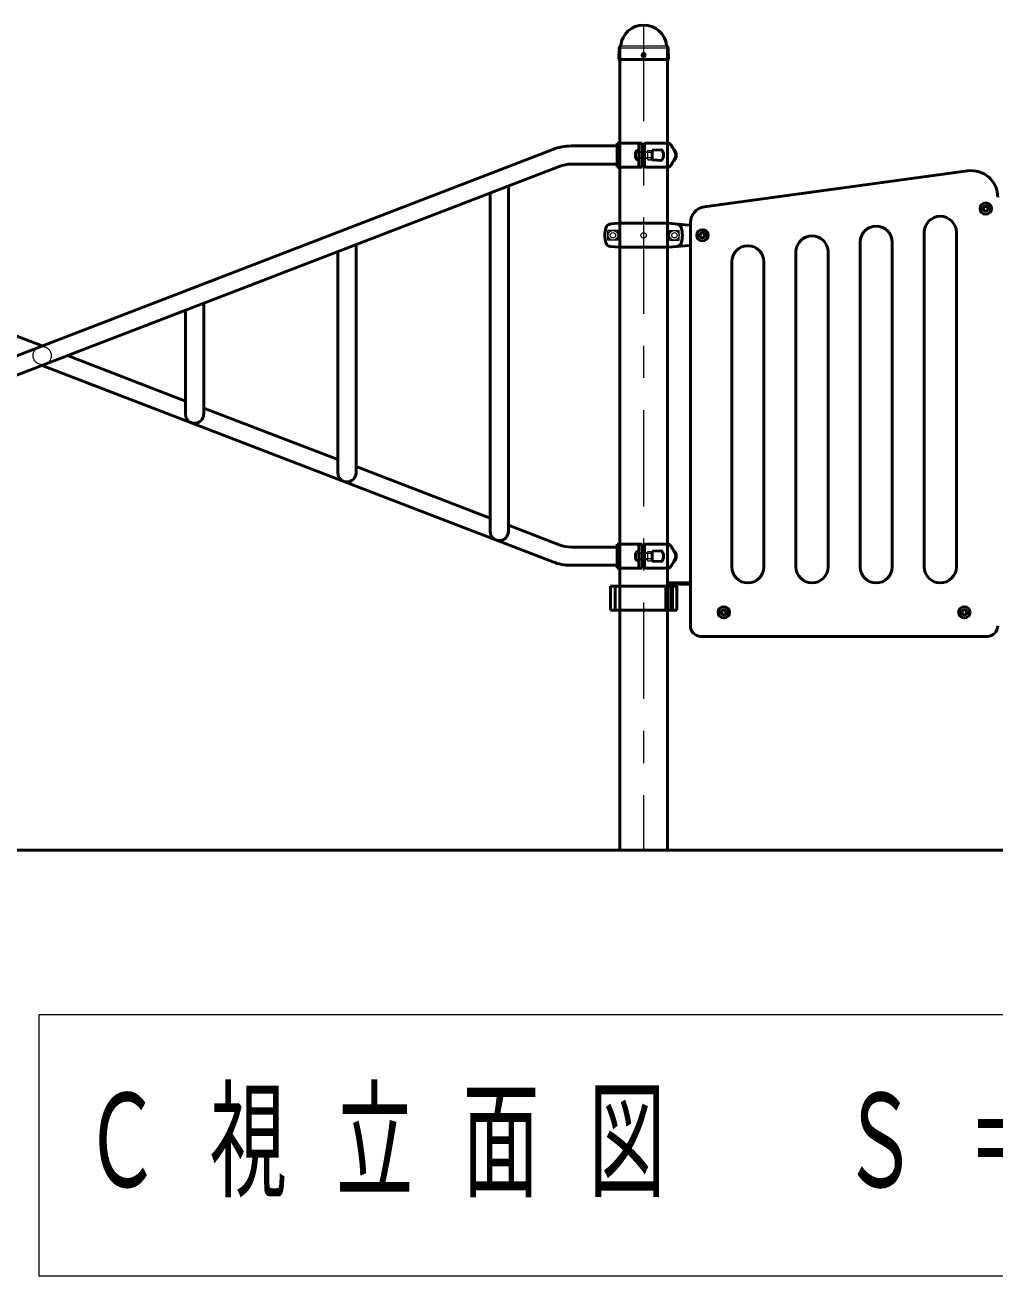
# Model space of a CAD drawing. Units: millimetres on the paper. Extents: x -385 to 0, y -594 to 267.
# Drawn here: x -286.75 to -256.51, y -139.33 to -100.34 of the extents above; entities that cross this region are included whole.
import ezdxf

# ---------------------------------------------------------------- set-up
doc = ezdxf.new("R2010")
doc.units = ezdxf.units.MM
doc.linetypes.add('USER1', pattern=[4.5, 2.5, -2])
doc.linetypes.add('USER2', pattern=[6, 3, -1, 1, -1])
doc.layers.add('LY_1', color=140, linetype='Continuous', lineweight=50)
doc.styles.add('ＭＳ ゴシック', font='')
doc.styles.get('ＭＳ ゴシック').set_extended_font_data('MS Gothic')

msp = doc.modelspace()

# ---------------------------------------------------------------- linework, layer by layer
at = {"layer": 'LY_1', "color": 7, "linetype": 'USER2', "lineweight": 13}
msp.add_line((-267.463, -100.343), (-267.463, -126.063), dxfattribs=at)
at = {"layer": 'LY_1'}
for p, q in [((-268.237, -101.404), (-268.23, -101.074)), ((-268.209, -101.026), (-268.191, -101.007)), ((-268.205, -101.063), (-268.205, -126.063)), ((-266.716, -101.026), (-266.734, -101.007)), ((-266.72, -101.063), (-266.72, -126.063)), ((-266.688, -101.404), (-266.695, -101.074)), ((-268.229, -101.413), (-268.237, -101.404)), ((-268.229, -101.413), (-266.696, -101.413)), ((-266.688, -101.404), (-266.696, -101.413)), ((-268.283, -104.771), (-268.283, -104.021)), ((-268.283, -104.021), (-267.613, -104.021)), ((-267.613, -104.021), (-267.513, -104.021)), ((-267.613, -104.021), (-267.613, -104.771)), ((-267.513, -104.021), (-267.513, -104.771)), ((-267.438, -104.055), (-267.438, -104.738)), ((-266.694, -104.021), (-267.404, -104.021)), ((-302.333, -116.543), (-270.295, -104.221)), ((-302.13, -104.221), (-286.213, -110.343)), ((-269.715, -104.113), (-268.283, -104.113)), ((-267.713, -104.33), (-267.713, -104.463)), ((-267.613, -104.246), (-267.629, -104.246)), ((-267.613, -104.246), (-267.613, -104.546)), ((-267.193, -104.243), (-266.909, -104.228)), ((-267.193, -104.243), (-267.193, -104.549)), ((-266.517, -104.23), (-266.513, -104.23)), ((-302.13, -117.072), (-270.092, -104.75)), ((-269.715, -104.68), (-268.283, -104.68)), ((-268.283, -104.771), (-267.613, -104.771)), ((-267.613, -104.546), (-267.629, -104.546)), ((-267.613, -104.771), (-267.513, -104.771)), ((-266.696, -104.771), (-267.404, -104.771)), ((-267.193, -104.549), (-266.909, -104.564)), ((-266.517, -104.563), (-266.513, -104.563)), ((-265.572, -106.006), (-257.367, -104.887)), ((-272.246, -116.127), (-272.246, -105.578)), ((-271.679, -116.127), (-271.679, -105.36)), ((-256.796, -105.986), (-256.863, -106.024)), ((-256.863, -106.024), (-256.863, -106.101)), ((-256.729, -106.024), (-256.796, -105.986)), ((-256.729, -106.024), (-256.729, -106.101)), ((-256.796, -106.14), (-256.863, -106.101)), ((-256.729, -106.101), (-256.796, -106.14)), ((-268.229, -106.521), (-268.492, -106.544)), ((-268.229, -106.521), (-266.696, -106.521)), ((-266.696, -106.521), (-266.171, -106.567)), ((-266.171, -106.567), (-266.004, -106.579)), ((-266.004, -119.063), (-266.004, -106.502)), ((-258.713, -106.803), (-258.713, -117.23)), ((-257.713, -117.23), (-257.713, -106.803)), ((-276.429, -114.3), (-276.429, -107.187)), ((-265.629, -106.819), (-265.696, -106.858)), ((-265.696, -106.858), (-265.696, -106.935)), ((-265.629, -106.973), (-265.696, -106.935)), ((-265.563, -106.858), (-265.629, -106.819)), ((-265.563, -106.935), (-265.629, -106.973)), ((-265.563, -106.858), (-265.563, -106.935)), ((-260.713, -107.109), (-260.713, -117.23)), ((-259.713, -117.23), (-259.713, -107.109)), ((-276.996, -114.3), (-276.996, -107.405)), ((-268.229, -107.271), (-268.492, -107.248)), ((-268.229, -107.271), (-266.696, -107.271)), ((-266.696, -107.271), (-266.171, -107.225)), ((-266.171, -107.225), (-266.004, -107.213)), ((-262.713, -107.415), (-262.713, -117.23)), ((-261.713, -117.23), (-261.713, -107.415)), ((-264.713, -107.721), (-264.713, -117.23)), ((-263.713, -117.23), (-263.713, -107.721)), ((-281.179, -112.473), (-281.179, -109.014)), ((-281.746, -112.473), (-281.746, -109.232)), ((-285.423, -110.646), (-281.746, -112.061)), ((-286.213, -110.95), (-270.295, -117.072)), ((-281.179, -112.279), (-276.996, -113.888)), ((-276.429, -114.105), (-272.246, -115.714)), ((-271.679, -115.932), (-270.092, -116.543)), ((-268.283, -117.271), (-268.283, -116.521)), ((-268.283, -116.521), (-267.613, -116.521)), ((-267.613, -116.521), (-267.513, -116.521)), ((-267.613, -116.521), (-267.613, -117.271)), ((-267.513, -116.521), (-267.513, -117.271)), ((-267.438, -116.555), (-267.438, -117.238)), ((-266.694, -116.521), (-267.404, -116.521)), ((-269.715, -116.613), (-268.283, -116.613)), ((-267.713, -116.83), (-267.713, -116.963)), ((-267.613, -116.746), (-267.629, -116.746)), ((-267.613, -116.746), (-267.613, -117.046)), ((-267.193, -116.743), (-266.909, -116.728)), ((-267.193, -116.743), (-267.193, -117.049)), ((-266.517, -116.73), (-266.513, -116.73)), ((-269.715, -117.18), (-268.283, -117.18)), ((-268.283, -117.271), (-267.613, -117.271)), ((-267.613, -117.046), (-267.629, -117.046)), ((-267.613, -117.271), (-267.513, -117.271)), ((-266.696, -117.271), (-267.404, -117.271)), ((-267.193, -117.049), (-266.909, -117.064)), ((-266.517, -117.063), (-266.513, -117.063)), ((-266.72, -117.73), (-266.004, -117.73)), ((-266.432, -117.83), (-268.493, -117.83)), ((-268.493, -117.83), (-268.493, -118.58)), ((-268.354, -117.83), (-268.354, -118.58)), ((-266.767, -117.83), (-266.767, -118.58)), ((-266.72, -117.768), (-266.004, -117.768)), ((-266.611, -117.83), (-266.611, -118.58)), ((-266.562, -117.83), (-266.562, -118.58)), ((-266.432, -117.83), (-266.432, -118.58)), ((-266.432, -118.58), (-268.493, -118.58)), ((-265.029, -118.608), (-264.963, -118.569)), ((-265.029, -118.608), (-265.029, -118.685)), ((-265.029, -118.685), (-264.963, -118.723)), ((-264.963, -118.569), (-264.896, -118.608)), ((-264.963, -118.723), (-264.896, -118.685)), ((-264.896, -118.608), (-264.896, -118.685)), ((-257.529, -118.608), (-257.463, -118.569)), ((-257.529, -118.608), (-257.529, -118.685)), ((-257.529, -118.685), (-257.463, -118.723)), ((-257.463, -118.569), (-257.396, -118.608)), ((-257.463, -118.723), (-257.396, -118.685)), ((-257.396, -118.608), (-257.396, -118.685)), ((-256.754, -119.396), (-265.671, -119.396))]:
    msp.add_line(p, q, dxfattribs=at)
at = {"layer": 'LY_1', "color": 7, "lineweight": 13}
for p, q in [((-268.207, -101.054), (-266.718, -101.054)), ((-268.177, -100.996), (-266.751, -100.996)), ((-268.575, -107.05), (-268.575, -106.742)), ((-268.267, -106.742), (-268.575, -106.742)), ((-266.658, -106.742), (-266.35, -106.742)), ((-266.35, -107.05), (-266.35, -106.742)), ((-268.267, -107.05), (-268.575, -107.05)), ((-266.658, -107.05), (-266.35, -107.05)), ((-286.322, -131.194), (-286.322, -139.328)), ((-235.522, -131.194), (-286.322, -131.194)), ((-286.322, -139.328), (-235.522, -139.328))]:
    msp.add_line(p, q, dxfattribs=at)
at = {"layer": 'LY_1', "color": 7, "linetype": 'USER1', "lineweight": 13}
for p, q in [((-268.213, -104.771), (-268.213, -104.021)), ((-267.613, -104.296), (-267.513, -104.296)), ((-267.196, -104.313), (-267.613, -104.313)), ((-267.438, -104.296), (-267.338, -104.296)), ((-267.338, -104.255), (-267.204, -104.255)), ((-267.338, -104.259), (-267.338, -104.534)), ((-267.33, -104.251), (-267.193, -104.243)), ((-267.204, -104.255), (-267.204, -104.538)), ((-267.196, -104.48), (-267.196, -104.313)), ((-267.196, -104.48), (-267.613, -104.48)), ((-267.613, -104.496), (-267.513, -104.496)), ((-267.438, -104.496), (-267.338, -104.496)), ((-267.338, -104.538), (-267.204, -104.538)), ((-267.33, -104.542), (-267.193, -104.549)), ((-268.213, -117.271), (-268.213, -116.521)), ((-267.613, -116.796), (-267.513, -116.796)), ((-267.196, -116.813), (-267.613, -116.813)), ((-267.438, -116.796), (-267.338, -116.796)), ((-267.338, -116.755), (-267.204, -116.755)), ((-267.338, -116.759), (-267.338, -117.034)), ((-267.33, -116.751), (-267.193, -116.743)), ((-267.204, -116.755), (-267.204, -117.038)), ((-267.196, -116.98), (-267.196, -116.813)), ((-267.196, -116.98), (-267.613, -116.98)), ((-267.613, -116.996), (-267.513, -116.996)), ((-267.438, -116.996), (-267.338, -116.996)), ((-267.338, -117.038), (-267.204, -117.038)), ((-267.33, -117.042), (-267.193, -117.049))]:
    msp.add_line(p, q, dxfattribs=at)
at = {"layer": 'LY_1', "color": 7}
msp.add_line((-148.573, -126.063), (-373.271, -126.063), dxfattribs=at)
at = {"layer": 'LY_1'}
for centre, radius in [((-267.463, -101.279), 0.05), ((-256.796, -106.063), 0.175), ((-265.629, -106.896), 0.175), ((-264.963, -118.646), 0.175), ((-257.463, -118.646), 0.175)]:
    msp.add_circle(centre, radius, dxfattribs=at)
at = {"layer": 'LY_1', "color": 7, "lineweight": 13}
for centre, radius in [((-256.796, -106.063), 0.2), ((-256.796, -106.063), 0.0917), ((-268.421, -106.896), 0.154), ((-268.421, -106.896), 0.0833), ((-267.463, -106.896), 0.0833), ((-266.504, -106.896), 0.154), ((-266.504, -106.896), 0.0833), ((-265.629, -106.896), 0.2), ((-265.629, -106.896), 0.0917), ((-264.963, -118.646), 0.2), ((-257.463, -118.646), 0.2), ((-264.963, -118.646), 0.0917), ((-257.463, -118.646), 0.0917)]:
    msp.add_circle(centre, radius, dxfattribs=at)
at = {"layer": 'LY_1', "color": 7, "linetype": 'USER1', "lineweight": 13}
for centre, radius in [((-256.796, -106.063), 0.104), ((-265.629, -106.896), 0.104), ((-286.213, -110.646), 0.283), ((-264.963, -118.646), 0.104), ((-257.463, -118.646), 0.104)]:
    msp.add_circle(centre, radius, dxfattribs=at)
at = {"layer": 'LY_1'}
for centre, radius, start, end in [((-267.463, -101.063), 0.72, 90, 173.3676), ((-267.463, -101.063), 0.72, 6.6324, 90), ((-268.16, -101.075), 0.07, 135, 178.996), ((-268.224, -100.974), 0.0467, 315, 353.3676), ((-266.701, -100.974), 0.0467, 186.6324, 225), ((-266.765, -101.075), 0.07, 1.0039, 45), ((-267.404, -104.055), 0.0333, 90, 180), ((-266.694, -104.088), 0.0667, 39.7791, 90), ((-267.54, -104.792), 1.167, 25.5584, 39.7791), ((-269.715, -105.73), 1.617, 90, 111.0375), ((-267.629, -104.33), 0.0833, 90, 180), ((-267.629, -104.463), 0.0833, 180, 270), ((-266.908, -104.245), 0.0167, 28.6151, 93), ((-267.917, -104.796), 1.167, 25.3006, 28.6151), ((-267.072, -104.396), 0.232, 334.6995, 25.3006), ((-266.513, -104.246), 0.0167, 36.8699, 90), ((-266.713, -104.396), 0.267, 323.1301, 36.8699), ((-266.713, -104.396), 0.25, 334.4416, 25.5584), ((-269.715, -105.73), 1.05, 90, 111.0375), ((-267.404, -104.738), 0.0333, 180, 270), ((-266.908, -104.547), 0.0167, 267, 331.385), ((-267.917, -103.997), 1.167, 331.385, 334.6995), ((-266.694, -104.705), 0.0667, 270, 320.2209), ((-267.54, -104.001), 1.167, 320.2209, 334.4416), ((-266.513, -104.546), 0.0167, 270, 323.1301), ((-257.254, -105.713), 0.833, 0, 97.4685), ((-265.504, -106.502), 0.5, 97.4685, 180), ((-258.213, -106.803), 0.5, 0, 180), ((-267.838, -106.896), 0.833, 163.8038, 196.1962), ((-268.478, -106.71), 0.167, 95, 163.8038), ((-266.447, -106.71), 0.167, 16.1962, 85), ((-267.088, -106.896), 0.833, 343.8037, 16.1962), ((-260.213, -107.109), 0.5, 0, 180), ((-268.478, -107.082), 0.167, 196.1962, 265), ((-266.447, -107.082), 0.167, 275, 343.8037), ((-262.213, -107.415), 0.5, 0, 180), ((-264.213, -107.721), 0.5, 0, 180), ((-281.463, -112.473), 0.283, 180, 0), ((-276.713, -114.3), 0.283, 180, 0), ((-271.963, -116.127), 0.283, 180, 0), ((-269.715, -115.563), 1.05, 248.9625, 270), ((-267.404, -116.555), 0.0333, 90, 180), ((-266.694, -116.588), 0.0667, 39.7791, 90), ((-267.54, -117.292), 1.167, 25.5584, 39.7791), ((-267.629, -116.83), 0.0833, 90, 180), ((-266.908, -116.745), 0.0167, 28.6151, 93), ((-267.917, -117.296), 1.167, 25.3006, 28.6151), ((-267.072, -116.896), 0.232, 334.6995, 25.3006), ((-266.513, -116.746), 0.0167, 36.8699, 90), ((-266.713, -116.896), 0.267, 323.1301, 36.8699), ((-266.713, -116.896), 0.25, 334.4416, 25.5584), ((-269.715, -115.563), 1.617, 248.9625, 270), ((-267.629, -116.963), 0.0833, 180, 270), ((-267.404, -117.238), 0.0333, 180, 270), ((-266.908, -117.047), 0.0167, 267, 331.385), ((-267.917, -116.497), 1.167, 331.385, 334.6995), ((-266.694, -117.205), 0.0667, 270, 320.2209), ((-267.54, -116.501), 1.167, 320.2209, 334.4416), ((-266.513, -117.046), 0.0167, 270, 323.1301), ((-264.213, -117.23), 0.5, 180, 0), ((-262.213, -117.23), 0.5, 180, 0), ((-260.213, -117.23), 0.5, 180, 0), ((-258.213, -117.23), 0.5, 180, 0), ((-265.671, -119.063), 0.333, 180, 270), ((-256.754, -119.063), 0.333, 270, 0)]:
    msp.add_arc(centre, radius, start, end, dxfattribs=at)
at = {"layer": 'LY_1', "color": 7, "linetype": 'USER1', "lineweight": 13}
for centre, radius, start, end in [((-266.696, -104.038), 0.0167, 88.0111, 180), ((-267.329, -104.259), 0.0083, 92, 180), ((-267.329, -104.259), 0.0083, 92, 180), ((-267.329, -104.534), 0.0083, 180, 267), ((-267.329, -104.534), 0.0083, 180, 268), ((-266.696, -104.755), 0.0167, 180, 270), ((-266.696, -116.538), 0.0167, 88.0111, 180), ((-267.329, -116.759), 0.0083, 92, 180), ((-267.329, -116.759), 0.0083, 92, 180), ((-267.329, -117.034), 0.0083, 180, 267), ((-267.329, -117.034), 0.0083, 180, 268), ((-266.696, -117.255), 0.0167, 180, 270)]:
    msp.add_arc(centre, radius, start, end, dxfattribs=at)
at = {"layer": 'LY_1', "color": 7, "lineweight": 13}
for centre, start, end in [((-270.4, -106.896), 355.8705, 4.1295), ((-264.525, -106.896), 175.8705, 184.1295)]:
    msp.add_arc(centre, 2.139, start, end, dxfattribs=at)

# ---------------------------------------------------------------- texts
at = {"layer": 'LY_1', "color": 7, "insert": (-284.922, -135.261), "char_height": 2.933, "attachment_point": 4, "style": 'ＭＳ ゴシック'}
msp.add_mtext('\\T1.64;\\W0.6;Ｃ視立面図\u3000Ｓ＝１／６０', dxfattribs=at)

doc.saveas('drawing.dxf')
